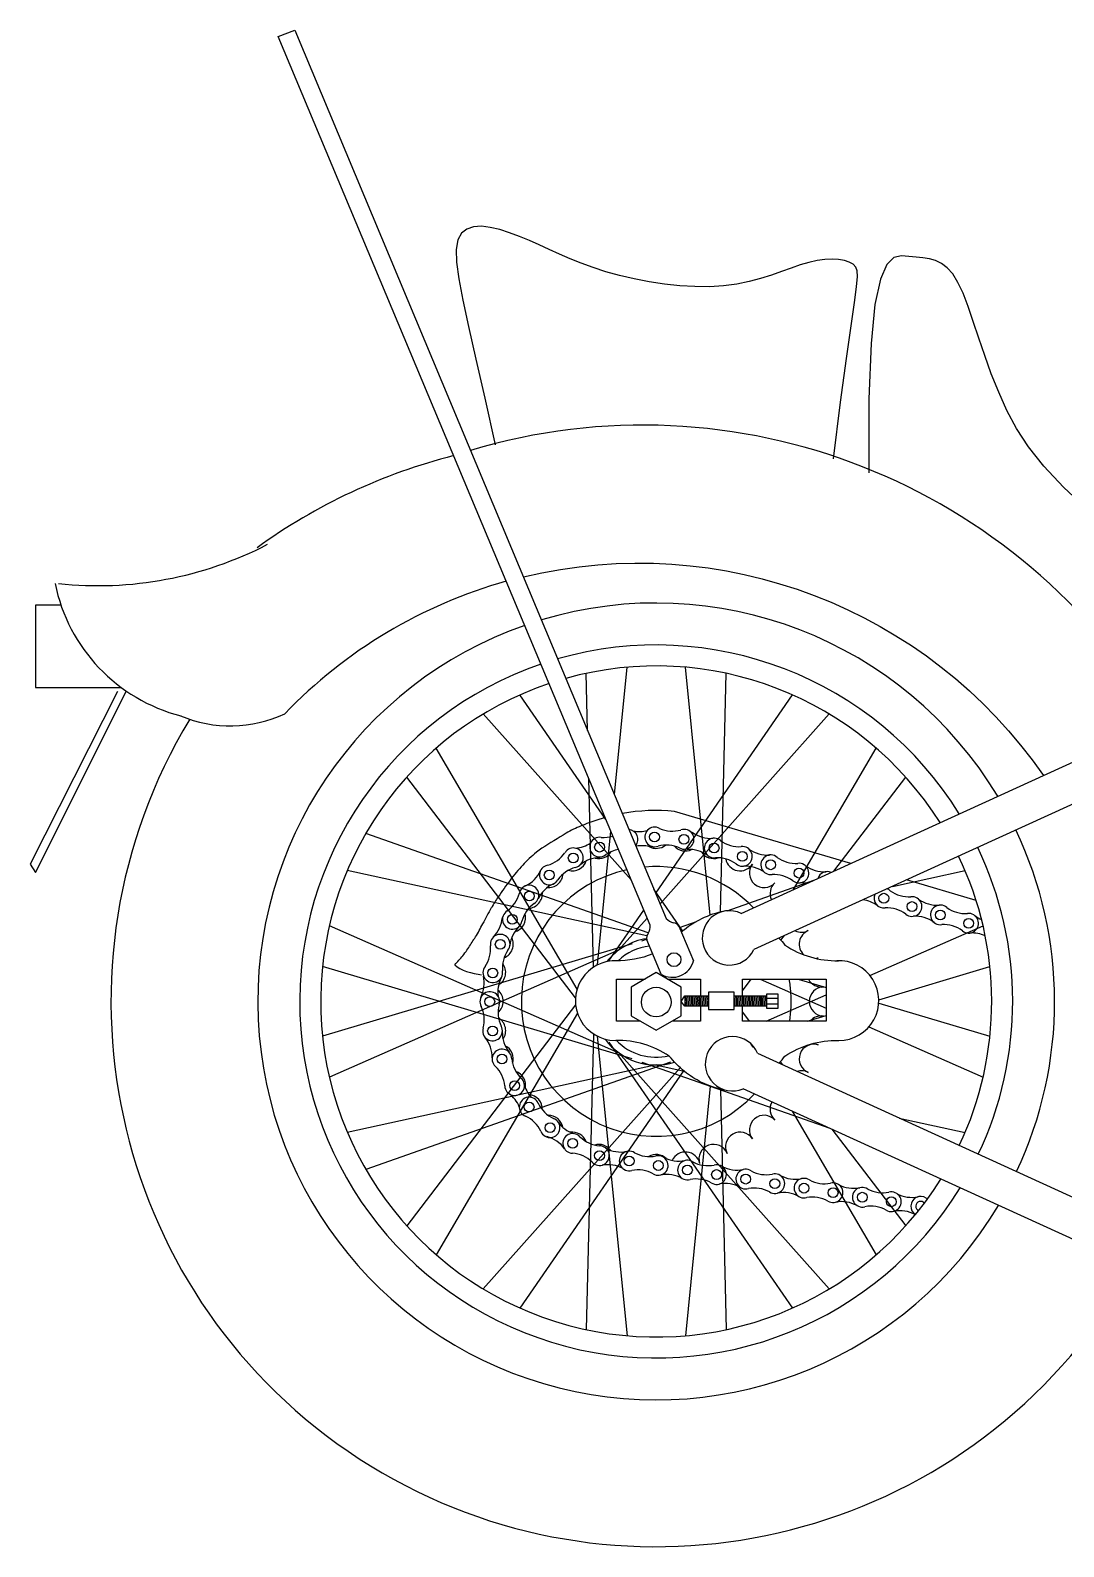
# Model space of a CAD drawing. Header units: millimetres. Extents: x -3204.52 to -3202.33, y 1775.89 to 1776.94.
# Drawn here: x -3204.515 to -3203.924, y 1775.896 to 1776.763 of the extents above; entities that cross this region are included whole.
import ezdxf

# ---------------------------------------------------------------- set-up
doc = ezdxf.new("R2010")
doc.units = ezdxf.units.MM
doc.header["$LTSCALE"] = 10
doc.layers.add('Veículos', color=2, linetype='Continuous')

msp = doc.modelspace()

# ---------------------------------------------------------------- linework, layer by layer
at = {"layer": 'Veículos'}
for p, q in [((-3204.37325, 1776.75978), (-3204.36387, 1776.76325)), ((-3204.16045, 1776.25115), (-3204.37325, 1776.75978)), ((-3204.36387, 1776.76325), (-3204.15123, 1776.25501)), ((-3204.27049, 1776.64327), (-3204.27139, 1776.6379)), ((-3204.26847, 1776.64708), (-3204.27049, 1776.64327)), ((-3204.26544, 1776.64955), (-3204.26847, 1776.64708)), ((-3204.26158, 1776.65083), (-3204.26544, 1776.64955)), ((-3204.25702, 1776.6511), (-3204.26158, 1776.65083)), ((-3204.25195, 1776.65051), (-3204.25702, 1776.6511)), ((-3204.2465, 1776.64923), (-3204.25195, 1776.65051)), ((-3204.24085, 1776.64744), (-3204.2465, 1776.64923)), ((-3204.23514, 1776.64529), (-3204.24085, 1776.64744)), ((-3204.2295, 1776.64293), (-3204.23514, 1776.64529)), ((-3204.22387, 1776.64043), (-3204.2295, 1776.64293)), ((-3204.27139, 1776.6379), (-3204.27119, 1776.63064)), ((-3204.21818, 1776.63783), (-3204.22387, 1776.64043)), ((-3204.21234, 1776.63519), (-3204.21818, 1776.63783)), ((-3204.20626, 1776.63254), (-3204.21234, 1776.63519)), ((-3204.01664, 1776.63421), (-3204.02092, 1776.63323)), ((-3204.01236, 1776.63384), (-3204.01664, 1776.63421)), ((-3204.27119, 1776.63064), (-3204.26991, 1776.62111)), ((-3204.19986, 1776.62995), (-3204.20626, 1776.63254)), ((-3204.19306, 1776.62745), (-3204.19986, 1776.62995)), ((-3204.18576, 1776.62509), (-3204.19306, 1776.62745)), ((-3204.08524, 1776.62526), (-3204.09106, 1776.62323)), ((-3204.07975, 1776.62723), (-3204.08524, 1776.62526)), ((-3204.07455, 1776.62901), (-3204.07975, 1776.62723)), ((-3204.0696, 1776.63047), (-3204.07455, 1776.62901)), ((-3204.06487, 1776.63152), (-3204.0696, 1776.63047)), ((-3204.06042, 1776.63214), (-3204.06487, 1776.63152)), ((-3204.0563, 1776.63234), (-3204.06042, 1776.63214)), ((-3204.05257, 1776.63216), (-3204.0563, 1776.63234)), ((-3204.04929, 1776.63159), (-3204.05257, 1776.63216)), ((-3204.04653, 1776.63066), (-3204.04929, 1776.63159)), ((-3204.04435, 1776.62939), (-3204.04653, 1776.63066)), ((-3204.0428, 1776.62778), (-3204.04435, 1776.62939)), ((-3204.04194, 1776.62569), (-3204.0428, 1776.62778)), ((-3204.04178, 1776.62228), (-3204.04194, 1776.62569)), ((-3204.02501, 1776.62932), (-3204.0287, 1776.62088)), ((-3204.02092, 1776.63323), (-3204.02501, 1776.62932)), ((-3204.00825, 1776.63342), (-3204.01236, 1776.63384)), ((-3204.00434, 1776.63304), (-3204.00825, 1776.63342)), ((-3204.00062, 1776.63247), (-3204.00434, 1776.63304)), ((-3203.99706, 1776.63148), (-3204.00062, 1776.63247)), ((-3203.99367, 1776.62987), (-3203.99706, 1776.63148)), ((-3203.99042, 1776.6274), (-3203.99367, 1776.62987)), ((-3203.9873, 1776.62386), (-3203.99042, 1776.6274)), ((-3204.26991, 1776.62111), (-3204.26762, 1776.60892)), ((-3204.17791, 1776.62292), (-3204.18576, 1776.62509)), ((-3204.16963, 1776.62098), (-3204.17791, 1776.62292)), ((-3204.16105, 1776.61933), (-3204.16963, 1776.62098)), ((-3204.1523, 1776.61802), (-3204.16105, 1776.61933)), ((-3204.14352, 1776.61708), (-3204.1523, 1776.61802)), ((-3204.13486, 1776.61656), (-3204.14352, 1776.61708)), ((-3204.12644, 1776.61652), (-3204.13486, 1776.61656)), ((-3204.11842, 1776.617), (-3204.12644, 1776.61652)), ((-3204.11089, 1776.61803), (-3204.11842, 1776.617)), ((-3204.10384, 1776.61949), (-3204.11089, 1776.61803)), ((-3204.09725, 1776.62127), (-3204.10384, 1776.61949)), ((-3204.09106, 1776.62323), (-3204.09725, 1776.62127)), ((-3204.04355, 1776.60749), (-3204.04231, 1776.61655)), ((-3204.04231, 1776.61655), (-3204.04178, 1776.62228)), ((-3204.0287, 1776.62088), (-3204.03178, 1776.60631)), ((-3203.9843, 1776.61903), (-3203.9873, 1776.62386)), ((-3203.98139, 1776.61275), (-3203.9843, 1776.61903)), ((-3204.26762, 1776.60892), (-3204.26435, 1776.59371)), ((-3203.97849, 1776.60519), (-3203.98139, 1776.61275)), ((-3204.0455, 1776.59412), (-3204.04355, 1776.60749)), ((-3204.03178, 1776.60631), (-3204.03406, 1776.58403)), ((-3203.97552, 1776.59657), (-3203.97849, 1776.60519)), ((-3204.26435, 1776.59371), (-3204.26016, 1776.57509)), ((-3204.04815, 1776.57541), (-3204.0455, 1776.59412)), ((-3203.97237, 1776.58712), (-3203.97552, 1776.59657)), ((-3204.03406, 1776.58403), (-3204.03532, 1776.55243)), ((-3203.96896, 1776.57708), (-3203.97237, 1776.58712)), ((-3204.26016, 1776.57509), (-3204.25508, 1776.55267)), ((-3204.0515, 1776.55038), (-3204.04815, 1776.57541)), ((-3203.9652, 1776.56666), (-3203.96896, 1776.57708)), ((-3203.96099, 1776.5561), (-3203.9652, 1776.56666)), ((-3203.95624, 1776.54562), (-3203.96099, 1776.5561)), ((-3204.25508, 1776.55267), (-3204.24917, 1776.5261)), ((-3204.05557, 1776.51802), (-3204.0515, 1776.55038)), ((-3204.03532, 1776.55243), (-3204.03536, 1776.50993)), ((-3203.95076, 1776.53535), (-3203.95624, 1776.54562)), ((-3203.94399, 1776.52493), (-3203.95076, 1776.53535)), ((-3203.93525, 1776.5139), (-3203.94399, 1776.52493)), ((-3203.92389, 1776.50178), (-3203.93525, 1776.5139)), ((-3203.90924, 1776.48813), (-3203.92389, 1776.50178)), ((-3204.10831, 1776.25787), (-3203.59895, 1776.49047)), ((-3203.54698, 1776.49022), (-3204.10104, 1776.23719)), ((-3204.51221, 1776.43423), (-3204.51221, 1776.38719)), ((-3204.49757, 1776.43423), (-3204.51221, 1776.43423)), ((-3204.19622, 1776.36255), (-3204.19702, 1776.39529)), ((-3204.1809, 1776.32593), (-3204.17364, 1776.39879)), ((-3204.12616, 1776.25686), (-3204.14031, 1776.39879)), ((-3204.12026, 1776.25854), (-3204.11692, 1776.39529)), ((-3204.46521, 1776.38483), (-3204.51515, 1776.28605)), ((-3204.51221, 1776.38719), (-3204.4631, 1776.38719)), ((-3204.51221, 1776.28134), (-3204.46031, 1776.38483)), ((-3204.1858, 1776.31173), (-3204.23495, 1776.38296)), ((-3204.15729, 1776.26949), (-3204.079, 1776.38296)), ((-3204.17128, 1776.27703), (-3204.25592, 1776.37205)), ((-3204.15476, 1776.26345), (-3204.05803, 1776.37205)), ((-3204.20227, 1776.21455), (-3204.28288, 1776.35246)), ((-3204.07834, 1776.27156), (-3204.03106, 1776.35246)), ((-3204.20317, 1776.20956), (-3204.29974, 1776.33589)), ((-3204.19292, 1776.22712), (-3204.19555, 1776.33504)), ((-3204.05533, 1776.28208), (-3204.0142, 1776.33589)), ((-3204.04564, 1776.28649), (-3204.14654, 1776.31631)), ((-3204.19062, 1776.22844), (-3204.18299, 1776.30501)), ((-3204.1615, 1776.24669), (-3204.32318, 1776.30362)), ((-3204.51515, 1776.28605), (-3204.51221, 1776.28134)), ((-3204.16233, 1776.24507), (-3204.33374, 1776.28247)), ((-3204.02184, 1776.27338), (-3203.98021, 1776.28247)), ((-3204.14171, 1776.24782), (-3204.15826, 1776.27181)), ((-3204.11646, 1776.25936), (-3204.0667, 1776.27689)), ((-3203.97387, 1776.26528), (-3204.01374, 1776.27706)), ((-3204.18402, 1776.23074), (-3204.16403, 1776.25971)), ((-3204.1785, 1776.2368), (-3204.16213, 1776.25517)), ((-3204.14363, 1776.2498), (-3204.13399, 1776.25319)), ((-3204.17818, 1776.17799), (-3204.34404, 1776.25077)), ((-3204.14395, 1776.25058), (-3204.13567, 1776.23078)), ((-3204.08559, 1776.2425), (-3204.08353, 1776.2452)), ((-3204.03464, 1776.22236), (-3203.96991, 1776.25077)), ((-3204.17071, 1776.24041), (-3204.34793, 1776.18757)), ((-3204.17818, 1776.23703), (-3204.34404, 1776.16425)), ((-3204.1652, 1776.2422), (-3204.16246, 1776.24317)), ((-3204.15412, 1776.22306), (-3204.1624, 1776.24286)), ((-3204.17071, 1776.17461), (-3204.34793, 1776.22745)), ((-3204.27222, 1776.22856), (-3204.27097, 1776.22739)), ((-3204.27097, 1776.22739), (-3204.26938, 1776.22636)), ((-3204.26938, 1776.22636), (-3204.26752, 1776.22546)), ((-3204.02958, 1776.20849), (-3203.96601, 1776.22745)), ((-3204.26752, 1776.22546), (-3204.26547, 1776.2247)), ((-3204.26547, 1776.2247), (-3204.26331, 1776.22405)), ((-3204.26331, 1776.22405), (-3204.2611, 1776.22351)), ((-3204.2611, 1776.22351), (-3204.25894, 1776.22307)), ((-3204.25894, 1776.22307), (-3204.2569, 1776.22272)), ((-3204.17968, 1776.22028), (-3204.16339, 1776.22028)), ((-3204.17968, 1776.19628), (-3204.17968, 1776.22028)), ((-3204.15697, 1776.22399), (-3204.17124, 1776.21575)), ((-3204.1427, 1776.21575), (-3204.15697, 1776.22399)), ((-3204.15055, 1776.22028), (-3204.13168, 1776.22028)), ((-3204.13168, 1776.22028), (-3204.13168, 1776.21069)), ((-3204.10768, 1776.22028), (-3204.05968, 1776.22028)), ((-3204.10768, 1776.2136), (-3204.10258, 1776.22028)), ((-3204.10768, 1776.21069), (-3204.10768, 1776.22028)), ((-3204.09758, 1776.22028), (-3204.05968, 1776.20365)), ((-3204.0757, 1776.22028), (-3204.05968, 1776.2155)), ((-3204.05968, 1776.22028), (-3204.05968, 1776.19628)), ((-3204.17124, 1776.21575), (-3204.17124, 1776.19927)), ((-3204.1427, 1776.19927), (-3204.1427, 1776.21575)), ((-3204.14267, 1776.20754), (-3204.14054, 1776.21069)), ((-3204.14054, 1776.21069), (-3204.12707, 1776.21069)), ((-3204.14054, 1776.21069), (-3204.14054, 1776.20479)), ((-3204.13995, 1776.21069), (-3204.13938, 1776.20479)), ((-3204.13906, 1776.21069), (-3204.13849, 1776.20479)), ((-3204.13815, 1776.21069), (-3204.13758, 1776.20479)), ((-3204.13724, 1776.21069), (-3204.13666, 1776.20479)), ((-3204.13633, 1776.21069), (-3204.13575, 1776.20479)), ((-3204.13541, 1776.21069), (-3204.13484, 1776.20479)), ((-3204.13451, 1776.21069), (-3204.13393, 1776.20479)), ((-3204.13364, 1776.21069), (-3204.13306, 1776.20479)), ((-3204.13281, 1776.21069), (-3204.13224, 1776.20479)), ((-3204.13192, 1776.21069), (-3204.13135, 1776.20479)), ((-3204.13101, 1776.21069), (-3204.13044, 1776.20479)), ((-3204.13009, 1776.21069), (-3204.12952, 1776.20479)), ((-3204.12918, 1776.21069), (-3204.12861, 1776.20479)), ((-3204.12827, 1776.21069), (-3204.1277, 1776.20479)), ((-3204.12736, 1776.21069), (-3204.12707, 1776.20767)), ((-3204.11238, 1776.21287), (-3204.12707, 1776.21287)), ((-3204.12707, 1776.21287), (-3204.12707, 1776.203)), ((-3204.11248, 1776.21069), (-3204.11191, 1776.20479)), ((-3204.11238, 1776.203), (-3204.11238, 1776.21287)), ((-3204.11238, 1776.21069), (-3204.09383, 1776.21069)), ((-3204.1116, 1776.21069), (-3204.11103, 1776.20479)), ((-3204.11078, 1776.21069), (-3204.1102, 1776.20479)), ((-3204.10988, 1776.21069), (-3204.10931, 1776.20479)), ((-3204.10897, 1776.21069), (-3204.1084, 1776.20479)), ((-3204.10806, 1776.21069), (-3204.10749, 1776.20479)), ((-3204.10715, 1776.21069), (-3204.10657, 1776.20479)), ((-3204.10624, 1776.21069), (-3204.10566, 1776.20479)), ((-3204.10533, 1776.21069), (-3204.10475, 1776.20479)), ((-3204.10442, 1776.21069), (-3204.10385, 1776.20479)), ((-3204.10359, 1776.21069), (-3204.10302, 1776.20479)), ((-3204.1027, 1776.21069), (-3204.10213, 1776.20479)), ((-3204.10179, 1776.21069), (-3204.10122, 1776.20479)), ((-3204.10088, 1776.21069), (-3204.1003, 1776.20479)), ((-3204.09996, 1776.21069), (-3204.09939, 1776.20479)), ((-3204.09905, 1776.21069), (-3204.09848, 1776.20479)), ((-3204.09814, 1776.21069), (-3204.09757, 1776.20479)), ((-3204.09728, 1776.21069), (-3204.0967, 1776.20479)), ((-3204.09645, 1776.21069), (-3204.09588, 1776.20479)), ((-3204.09556, 1776.21069), (-3204.09499, 1776.20479)), ((-3204.09465, 1776.21069), (-3204.09408, 1776.20479)), ((-3204.09408, 1776.19628), (-3204.05968, 1776.21137)), ((-3204.09385, 1776.20947), (-3204.0872, 1776.20947)), ((-3204.09383, 1776.21163), (-3204.09383, 1776.20376)), ((-3204.0872, 1776.21163), (-3204.09383, 1776.21163)), ((-3204.0872, 1776.20376), (-3204.0872, 1776.21163)), ((-3204.20309, 1776.20557), (-3204.29974, 1776.07913)), ((-3204.20206, 1776.20083), (-3204.28288, 1776.06256)), ((-3204.14054, 1776.20479), (-3204.14267, 1776.20754)), ((-3204.14054, 1776.20819), (-3204.14021, 1776.20479)), ((-3204.12707, 1776.20479), (-3204.14054, 1776.20479)), ((-3204.13168, 1776.20479), (-3204.13168, 1776.19628)), ((-3204.12707, 1776.203), (-3204.11238, 1776.203)), ((-3204.09383, 1776.20479), (-3204.11238, 1776.20479)), ((-3204.10768, 1776.19628), (-3204.10768, 1776.20479)), ((-3204.10768, 1776.20142), (-3204.10375, 1776.19628)), ((-3204.09385, 1776.20612), (-3204.0872, 1776.20612)), ((-3204.09383, 1776.20376), (-3204.0872, 1776.20376)), ((-3204.02962, 1776.20654), (-3203.96601, 1776.18757)), ((-3204.16606, 1776.19628), (-3204.17968, 1776.19628)), ((-3204.17124, 1776.19927), (-3204.15697, 1776.19103)), ((-3204.15697, 1776.19103), (-3204.1427, 1776.19927)), ((-3204.13168, 1776.19628), (-3204.14789, 1776.19628)), ((-3204.05968, 1776.19628), (-3204.10768, 1776.19628)), ((-3204.07055, 1776.19628), (-3204.05968, 1776.19952)), ((-3204.03527, 1776.19293), (-3203.96991, 1776.16425)), ((-3204.19289, 1776.18891), (-3204.19702, 1776.01973)), ((-3204.19073, 1776.18766), (-3204.17364, 1776.01623)), ((-3204.18402, 1776.18428), (-3204.079, 1776.03206)), ((-3204.1785, 1776.17822), (-3204.05803, 1776.04297)), ((-3204.09897, 1776.17783), (-3203.84047, 1776.05971)), ((-3204.15678, 1776.17116), (-3204.33374, 1776.13255)), ((-3204.14875, 1776.17282), (-3204.32318, 1776.1114)), ((-3204.14322, 1776.1695), (-3204.25592, 1776.04297)), ((-3204.14127, 1776.16783), (-3204.23495, 1776.03206)), ((-3204.1652, 1776.17282), (-3204.05762, 1776.13494)), ((-3204.15717, 1776.17116), (-3204.14105, 1776.16764)), ((-3204.086, 1776.17305), (-3204.08465, 1776.17129)), ((-3204.12606, 1776.15911), (-3204.14031, 1776.01623)), ((-3204.12028, 1776.15734), (-3204.11692, 1776.01973)), ((-3203.88348, 1776.05537), (-3204.10721, 1776.1576)), ((-3204.0791, 1776.14475), (-3204.03106, 1776.06256)), ((-3204.01785, 1776.14077), (-3203.98021, 1776.13255)), ((-3204.05645, 1776.1344), (-3204.0142, 1776.07913))]:
    msp.add_line(p, q, dxfattribs=at)
for points in [[(-3204.23302, 1776.4505, -0.310414), (-3203.93543, 1776.33687)], [(-3204.11805, 1776.25916, 0.064679), (-3204.13101, 1776.25478, 0.054738), (-3204.1408, 1776.24857, 0.010521), (-3204.14251, 1776.24714, -0.153861)], [(-3204.08673, 1776.24373, -0.024563), (-3204.08332, 1776.23979, 0.153861), (-3204.05274, 1776.23083)], [(-3204.159, 1776.23473, -0.10206), (-3204.18005, 1776.23083)], [(-3204.11805, 1776.15684, -0.064679), (-3204.13101, 1776.16123, -0.054738), (-3204.1408, 1776.16744, -0.058326), (-3204.14948, 1776.17622, 0.153861), (-3204.18005, 1776.18518)], [(-3204.08675, 1776.17225, 0.02473), (-3204.08332, 1776.17622, -0.153861), (-3204.05274, 1776.18518)], [(-3204.06424, 1776.18269, 0.957166), (-3204.06998, 1776.16692, 0.957166)]]:
    msp.add_lwpolyline(points, format="xyb", dxfattribs=at)
for centre, radius in [((-3204.15795, 1776.30164), 0.00281), ((-3204.18939, 1776.29585), 0.00281), ((-3204.14113, 1776.30029), 0.00281), ((-3204.12383, 1776.2953), 0.00281), ((-3204.20446, 1776.28962), 0.00281), ((-3204.10765, 1776.29051), 0.00281), ((-3204.09146, 1776.28573), 0.00281), ((-3204.21821, 1776.27984), 0.00281), ((-3204.07528, 1776.28095), 0.00281), ((-3204.22961, 1776.26786), 0.00281), ((-3204.02673, 1776.2666), 0.00281), ((-3204.01055, 1776.26182), 0.00281), ((-3204.23934, 1776.25449), 0.00281), ((-3203.99437, 1776.25703), 0.00281), ((-3203.97818, 1776.25225), 0.00281), ((-3204.24626, 1776.24016), 0.00281), ((-3204.1468, 1776.23146), 0.00397), ((-3204.25051, 1776.22382), 0.00281), ((-3204.25223, 1776.20741), 0.00281), ((-3204.15696, 1776.20716), 0.00846), ((-3204.25064, 1776.19061), 0.00281), ((-3204.24525, 1776.17457), 0.00281), ((-3204.23801, 1776.15933), 0.00281), ((-3204.22971, 1776.1471), 0.00281), ((-3204.21769, 1776.13525), 0.00281), ((-3204.20479, 1776.1263), 0.00281), ((-3204.18944, 1776.11928), 0.00281), ((-3204.17246, 1776.11624), 0.00281), ((-3204.15579, 1776.11365), 0.00281), ((-3204.13911, 1776.11105), 0.00281), ((-3204.12244, 1776.10846), 0.00281), ((-3204.10576, 1776.10586), 0.00281), ((-3204.08909, 1776.10326), 0.00281), ((-3204.07242, 1776.10067), 0.00281), ((-3204.05574, 1776.09807), 0.00281), ((-3204.03907, 1776.09548), 0.00281), ((-3204.02239, 1776.09288), 0.00281)]:
    msp.add_circle(centre, radius, dxfattribs=at)
for centre, radius, start, end in [((-3204.16468, 1776.19363), 0.34371, 30.40347, 106.67353), ((-3204.19098, 1776.1987), 0.33145, 104.30607, 125.91596), ((-3204.4764, 1776.65655), 0.21108, 263.84538, 297.37832), ((-3204.40465, 1776.46616), 0.09826, 191.43466, 255.61808), ((-3204.16692, 1776.17711), 0.28127, 105.64944, 136.09038), ((-3204.15697, 1776.20751), 0.228, 31.00038, 106.75403), ((-3204.15697, 1776.20751), 0.228, 109.27564, 329.21871), ((-3204.15697, 1776.20751), 0.204, 31.76209, 106.05109), ((-3204.15697, 1776.20751), 0.204, 108.87179, 328.48315), ((-3204.15697, 1776.20751), 0.192, 32.21495, 105.63325), ((-3204.15697, 1776.20751), 0.192, 108.63191, 328.04588), ((-3204.15697, 1776.20751), 0.312, 148.8351, 322.3134), ((-3204.40075, 1776.43847), 0.07326, 247.06391, 295.1995), ((-3204.15697, 1776.20751), 0.1093, 84.52304, 100.21663), ((-3204.17569, 1776.24851), 0.06424, 112.21373, 120.72853), ((-3204.14343, 1776.1695), 0.14958, 106.63663, 112.21373), ((-3204.17312, 1776.30034), 0.00563, 321.40682, 84.0003), ((-3204.16666, 1776.32303), 0.01828, 259.1996, 284.56469), ((-3204.15781, 1776.30165), 0.00563, 60.71672, 290.11351), ((-3204.14763, 1776.32326), 0.01828, 246.01532, 285.31198), ((-3204.14099, 1776.30031), 0.00563, 242.05059, 108.77964), ((-3204.1256, 1776.31913), 0.01828, 234.13581, 273.43246), ((-3204.15697, 1776.20751), 0.228, 334.71648, 25.5013), ((-3203.9358, 1775.84495), 0.53371, 120.72853, 122.47774), ((-3204.20463, 1776.31342), 0.01828, 274.795, 303.67904), ((-3204.18939, 1776.29585), 0.00563, 80.71672, 310.11351), ((-3204.18721, 1776.31964), 0.01828, 266.01532, 287.20957), ((-3204.16517, 1776.27835), 0.01828, 72.01053, 100.52653), ((-3204.15697, 1776.30351), 0.0084, 241.10001, 308.90408), ((-3204.1512, 1776.2787), 0.01828, 65.51826, 104.81491), ((-3204.1403, 1776.30205), 0.0084, 222.67051, 295.4514), ((-3204.12383, 1776.2953), 0.00563, 48.83721, 278.234), ((-3204.10942, 1776.31435), 0.01828, 234.13581, 273.43246), ((-3204.10765, 1776.29051), 0.00563, 230.17108, 96.90013), ((-3204.15697, 1776.20751), 0.204, 334.63114, 25.61227), ((-3204.16898, 1776.22476), 0.08855, 129.72477, 136.67143), ((-3204.20567, 1776.26892), 0.03113, 122.47774, 129.72477), ((-3204.22421, 1776.30304), 0.01828, 286.01532, 325.31198), ((-3204.20436, 1776.28972), 0.00563, 282.05059, 148.77964), ((-3204.20497, 1776.29065), 0.0084, 254.43172, 341.33651), ((-3204.18894, 1776.27156), 0.01828, 90.65135, 129.94801), ((-3204.18981, 1776.29772), 0.0084, 255.36645, 328.10914), ((-3204.17533, 1776.27654), 0.01828, 100.31674, 124.81491), ((-3204.13827, 1776.27625), 0.01828, 53.63874, 92.9354), ((-3204.12414, 1776.29772), 0.0084, 213.45959, 288.25393), ((-3204.12209, 1776.27147), 0.01828, 53.63874, 92.9354), ((-3204.10897, 1776.29065), 0.0084, 190.66349, 327.49251), ((-3204.09323, 1776.30956), 0.01828, 234.13581, 273.43246), ((-3204.09146, 1776.28573), 0.00563, 48.83721, 278.234), ((-3204.07705, 1776.30478), 0.01828, 234.13581, 273.43246), ((-3204.15697, 1776.20751), 0.192, 334.58046, 25.67815), ((-3204.16416, 1776.22022), 0.09517, 136.67143, 143.37177), ((-3204.15697, 1776.20751), 0.07721, 102.53402, 316.7732), ((-3204.23975, 1776.29007), 0.01828, 295.79034, 335.087), ((-3204.21812, 1776.27994), 0.00563, 100.71672, 330.11351), ((-3204.21868, 1776.28105), 0.0084, 264.72601, 355.48251), ((-3204.1983, 1776.2666), 0.01828, 105.51826, 144.81491), ((-3204.15697, 1776.20751), 0.07721, 43.90688, 94.88076), ((-3204.10591, 1776.26669), 0.01828, 53.63874, 92.9354), ((-3204.09526, 1776.28105), 0.0084, 142.50749, 317.49251), ((-3204.08972, 1776.26191), 0.01828, 53.63874, 92.9354), ((-3204.07528, 1776.28095), 0.00563, 230.17108, 96.90013), ((-3204.06087, 1776.3), 0.01828, 234.13581, 273.43246), ((-3204.0591, 1776.27616), 0.00563, 67.27098, 161.8454), ((-3204.01496, 1776.1093), 0.28108, 143.37177, 145.78236), ((-3204.25296, 1776.27411), 0.01828, 306.01532, 345.31198), ((-3204.22976, 1776.26839), 0.00563, 302.05059, 168.77964), ((-3204.23051, 1776.26922), 0.0084, 274.49315, 5.38302), ((-3204.20803, 1776.25833), 0.01828, 115.29328, 154.58993), ((-3204.08343, 1776.26922), 0.0084, 132.50749, 204.41606), ((-3204.07354, 1776.25712), 0.01828, 80.42808, 92.9354), ((-3204.02673, 1776.2666), 0.00563, 48.83721, 71.92966), ((-3204.01232, 1776.28565), 0.01828, 234.13581, 273.43246), ((-3204.12901, 1776.18951), 0.14175, 149.65006, 153.89143), ((-3204.15708, 1776.20595), 0.10921, 145.78236, 149.65006), ((-3204.21616, 1776.24874), 0.01828, 125.51826, 164.81491), ((-3204.04117, 1776.24756), 0.01828, 53.63874, 82.27712), ((-3204.02673, 1776.2666), 0.00563, 157.18671, 278.234), ((-3204.02499, 1776.24277), 0.01828, 53.63874, 92.9354), ((-3204.01055, 1776.26182), 0.00563, 230.17108, 96.90013), ((-3203.99614, 1776.28087), 0.01828, 234.13581, 273.43246), ((-3203.99437, 1776.25703), 0.00563, 48.83721, 278.234), ((-3203.97995, 1776.27608), 0.01828, 234.13581, 273.43246), ((-3204.26322, 1776.25735), 0.01828, 315.08597, 354.38262), ((-3204.23934, 1776.25449), 0.00563, 120.71672, 350.11351), ((-3204.24011, 1776.25551), 0.0084, 285.23853, 15.85206), ((-3204.14509, 1776.26066), 0.00833, 222.60374, 256.38147), ((-3204.14761, 1776.24826), 0.00433, 32.41249, 82.64409), ((-3204.11509, 1776.24387), 0.01556, 64.17006, 334.59233), ((-3204.00881, 1776.23799), 0.01828, 53.63874, 92.9354), ((-3203.97818, 1776.25225), 0.00563, 230.17108, 96.90013), ((-3203.96377, 1776.2713), 0.01828, 234.13581, 247.41529), ((-3204.3158, 1776.27818), 0.06489, 327.04214, 328.66027), ((-3204.33999, 1776.29291), 0.09321, 328.66027, 333.89143), ((-3204.24625, 1776.24029), 0.00563, 322.05059, 188.77964), ((-3204.24718, 1776.24034), 0.0084, 292.36952, 25.76784), ((-3204.22252, 1776.23753), 0.01828, 134.5889, 173.88556), ((-3204.15697, 1776.20751), 0.03635, 98.74272, 141.10285), ((-3204.15697, 1776.20751), 0.03635, 98.74272, 141.10285), ((-3204.15818, 1776.24384), 0.00433, 142.76302, 192.99462), ((-3204.16878, 1776.25075), 0.00833, 329.02564, 2.80337), ((-3204.07383, 1776.25551), 0.0084, 244.1314, 297.49251), ((-3204.06676, 1776.24034), 0.0084, 112.50749, 226.75337), ((-3203.99262, 1776.23321), 0.01828, 53.63874, 92.9354), ((-3203.97644, 1776.22843), 0.01828, 64.81482, 92.9354), ((-3204.29508, 1776.25656), 0.03571, 320.18511, 326.62601), ((-3205.08459, 1776.77663), 0.98112, 326.62601, 327.04214), ((-3204.27002, 1776.23774), 0.01828, 326.01532, 5.31198), ((-3204.22675, 1776.22648), 0.01828, 145.51826, 184.81491), ((-3204.15697, 1776.20751), 0.03192, 97.01327, 133.10151), ((-3204.15697, 1776.20751), 0.03192, 97.01327, 133.10151), ((-3204.34808, 1776.30074), 0.10472, 316.42517, 320.18511), ((-3204.2505, 1776.22396), 0.00563, 140.71672, 10.11351), ((-3204.25151, 1776.22418), 0.0084, 301.47262, 37.16253), ((-3204.18038, 1776.20802), 0.02284, 86.79082, 270.02487), ((-3204.14779, 1776.23384), 0.0125, 239.57345, 345.83366), ((-3204.06243, 1776.22418), 0.0084, 102.50749, 109.9656), ((-3204.06676, 1776.24034), 0.0084, 280.0824, 287.49251), ((-3204.05242, 1776.20802), 0.02284, 269.97513, 93.20918), ((-3204.27373, 1776.21803), 0.01828, 333.46016, 12.75682), ((-3204.22933, 1776.21285), 0.01828, 153.95723, 187.89226), ((-3204.15697, 1776.20751), 0.07721, 3.72704, 9.5186), ((-3204.06243, 1776.22418), 0.0084, 207.67768, 277.49251), ((-3204.25223, 1776.20741), 0.00563, 342.05059, 208.77964), ((-3204.25297, 1776.20751), 0.0084, 311.00384, 50.02409), ((-3204.15697, 1776.20751), 0.07721, 351.63591, 3.72704), ((-3204.06097, 1776.20751), 0.0084, 92.50749, 267.49251), ((-3204.27369, 1776.19688), 0.01828, 346.01532, 25.31198), ((-3204.22918, 1776.2011), 0.01828, 165.51826, 204.81491), ((-3204.25064, 1776.19061), 0.00563, 160.71672, 30.11351), ((-3204.25151, 1776.19084), 0.0084, 324.62907, 59.13818), ((-3204.06243, 1776.19084), 0.0084, 82.50749, 139.64953), ((-3204.2691, 1776.17537), 0.01828, 359.42994, 38.72659), ((-3204.22679, 1776.1898), 0.01828, 178.93287, 218.22953), ((-3204.15697, 1776.20751), 0.03635, 216.38845, 286.77942), ((-3204.15697, 1776.20751), 0.03635, 216.38845, 286.77942), ((-3204.15697, 1776.20751), 0.03192, 224.37351, 283.04545), ((-3204.15697, 1776.20751), 0.03192, 224.37351, 283.04545), ((-3204.11334, 1776.17189), 0.01556, 22.4391, 293.22613), ((-3204.06298, 1776.20874), 0.04735, 212.056, 215.19378), ((-3204.06243, 1776.19084), 0.0084, 239.47698, 257.49251), ((-3204.24525, 1776.17457), 0.00563, 2.05059, 228.77964), ((-3204.24718, 1776.17468), 0.0084, 342.34266, 63.26016), ((-3204.22143, 1776.17653), 0.01828, 185.51826, 224.81491), ((-3204.26182, 1776.15734), 0.01828, 6.01532, 45.31198), ((-3204.24011, 1776.15951), 0.0084, 349.93476, 70.34816), ((-3204.07383, 1776.15951), 0.0084, 62.50749, 107.69166), ((-3204.23801, 1776.15933), 0.00563, 180.71672, 50.11351), ((-3204.21484, 1776.16477), 0.01828, 193.4724, 221.81823), ((-3204.25218, 1776.14018), 0.01828, 22.84428, 53.26612), ((-3204.22971, 1776.1471), 0.00563, 22.05059, 248.77964), ((-3204.23051, 1776.1458), 0.0084, 357.75452, 84.67087), ((-3204.208, 1776.15709), 0.01828, 205.51826, 244.81491), ((-3204.08343, 1776.1458), 0.0084, 149.66373, 227.49251), ((-3204.23938, 1776.12524), 0.01828, 26.01532, 65.31198), ((-3204.21769, 1776.13525), 0.00563, 200.71672, 70.11351), ((-3204.21868, 1776.13397), 0.0084, 10.5038, 91.11921), ((-3204.09526, 1776.13397), 0.0084, 42.50749, 217.49251), ((-3204.19821, 1776.1491), 0.01828, 215.4259, 250.07464), ((-3204.20479, 1776.1263), 0.00563, 42.05059, 268.77964), ((-3204.20497, 1776.12437), 0.0084, 21.08667, 98.60683), ((-3204.10897, 1776.12437), 0.0084, 32.50749, 207.49251), ((-3204.22421, 1776.1125), 0.01828, 35.92297, 75.21963), ((-3204.1878, 1776.14311), 0.01828, 225.51826, 264.81491), ((-3204.18944, 1776.11928), 0.00563, 220.71672, 90.11351), ((-3204.18981, 1776.1173), 0.0084, 36.03068, 106.31807), ((-3204.17737, 1776.13963), 0.01828, 241.75216, 281.04881), ((-3204.12414, 1776.1173), 0.0084, 22.50749, 197.49251), ((-3204.2064, 1776.10246), 0.01828, 46.01532, 85.31198), ((-3204.1846, 1776.09582), 0.01828, 61.25509, 100.55175), ((-3204.17246, 1776.11624), 0.00563, 56.45356, 285.85035), ((-3204.1607, 1776.13703), 0.01828, 241.75216, 281.04881), ((-3204.15697, 1776.11151), 0.0084, 46.80924, 120.32389), ((-3204.15579, 1776.11365), 0.00563, 237.78743, 104.51648), ((-3204.14403, 1776.13444), 0.01828, 241.75216, 281.04881), ((-3204.1403, 1776.11297), 0.0084, 12.50749, 154.60362), ((-3204.13911, 1776.11105), 0.00563, 56.45356, 285.85035), ((-3204.12735, 1776.13184), 0.01828, 241.75216, 281.04881), ((-3204.12244, 1776.10846), 0.00563, 237.78743, 104.51648), ((-3204.16758, 1776.09286), 0.01828, 61.25509, 100.55175), ((-3204.1509, 1776.09026), 0.01828, 61.25509, 100.55175), ((-3204.13423, 1776.08767), 0.01828, 61.25509, 100.55175), ((-3204.11068, 1776.12925), 0.01828, 241.75216, 281.04881), ((-3204.10576, 1776.10586), 0.00563, 56.45356, 285.85035), ((-3204.094, 1776.12665), 0.01828, 241.75216, 281.04881), ((-3204.08909, 1776.10326), 0.00563, 237.78743, 104.51648), ((-3204.07733, 1776.12406), 0.01828, 241.75216, 281.04881), ((-3204.07242, 1776.10067), 0.00563, 56.45356, 285.85035), ((-3204.06065, 1776.12146), 0.01828, 241.75216, 281.04881), ((-3204.11755, 1776.08507), 0.01828, 61.25509, 100.55175), ((-3204.10088, 1776.08248), 0.01828, 61.25509, 100.55175), ((-3204.08421, 1776.07988), 0.01828, 61.25509, 100.55175), ((-3204.05574, 1776.09807), 0.00563, 237.78743, 104.51648), ((-3204.04398, 1776.11887), 0.01828, 241.75216, 281.04881), ((-3204.03907, 1776.09548), 0.00563, 56.45356, 285.85035), ((-3204.02731, 1776.11627), 0.01828, 241.75216, 281.04881), ((-3204.02239, 1776.09288), 0.00563, 237.78743, 104.51648), ((-3204.01063, 1776.11367), 0.01828, 241.75216, 281.04881), ((-3204.00561, 1776.09031), 0.00563, 56.45356, 237.22448), ((-3204.06753, 1776.07729), 0.01828, 61.25509, 100.55175), ((-3204.05086, 1776.07469), 0.01828, 61.25509, 100.55175), ((-3204.03418, 1776.07209), 0.01828, 61.25509, 100.55175), ((-3204.01751, 1776.0695), 0.01828, 61.25509, 100.55175), ((-3204.00561, 1776.09031), 0.00281, 40.97794, 243.52183), ((-3203.99385, 1776.1111), 0.01828, 241.75216, 244.60864)]:
    msp.add_arc(centre, radius, start, end, dxfattribs=at)

doc.saveas('drawing.dxf')
